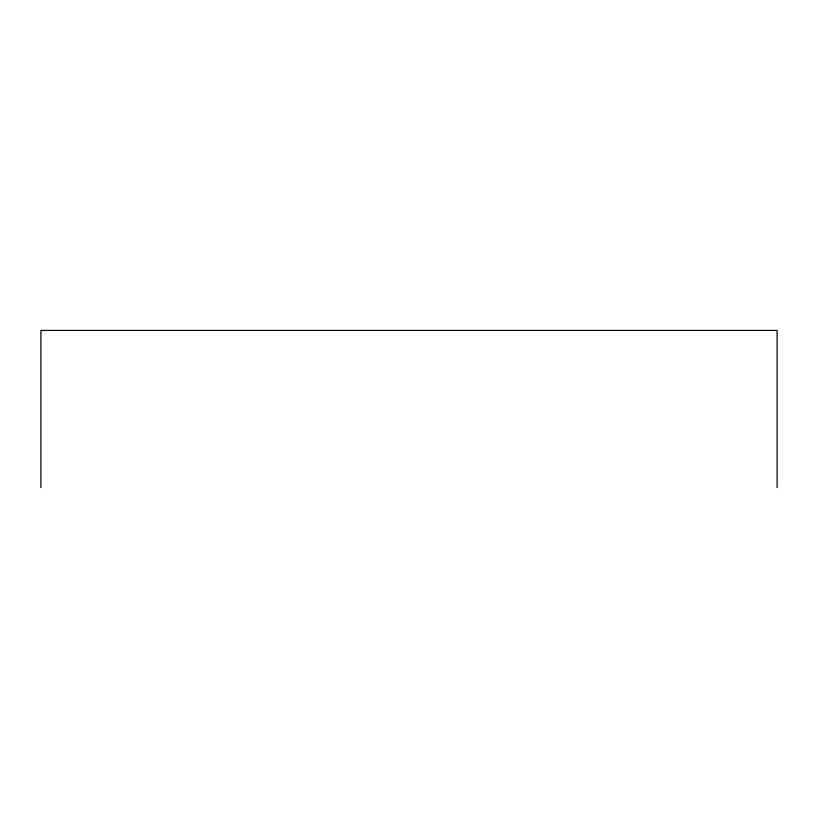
<?xml version="1.0" encoding="UTF-8"?>
<svg xmlns="http://www.w3.org/2000/svg" width="818" height="818" viewBox="0 0 818 818"><rect width="100%" height="100%" fill="white"/><g stroke="black" fill="none" stroke-linecap="round" stroke-linejoin="round"><path stroke-width="1.23" d="M777.1 487.579L777.1 330.421L40.9 330.421L40.9 487.579"/></g></svg>
